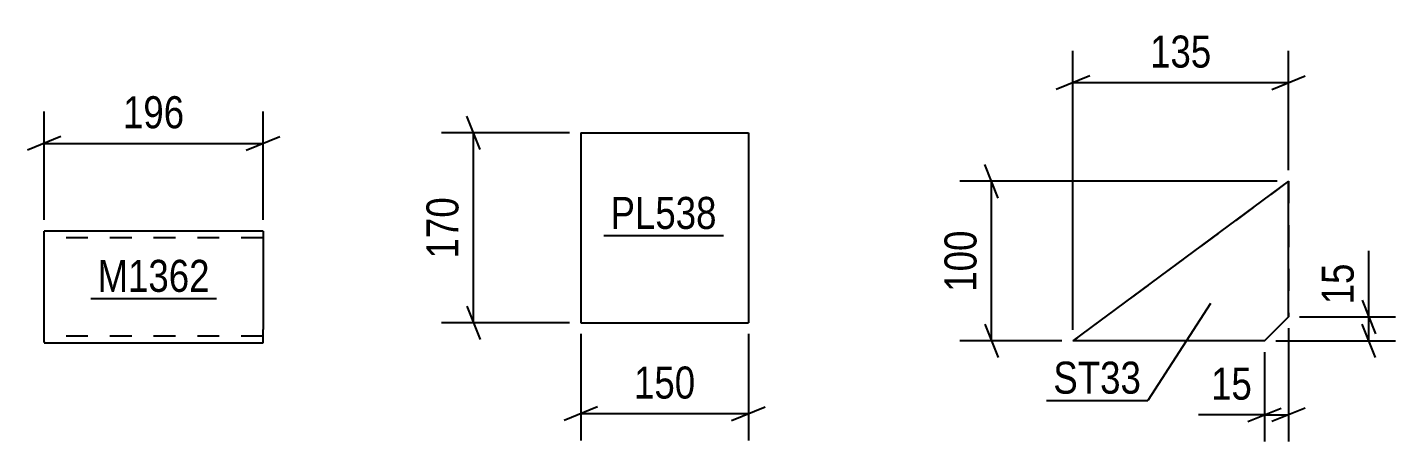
# Model space of a CAD drawing. Header units: millimetres. Extents: x 0 to 841, y 0 to 594.
# Drawn here: x 489.3 to 611.8, y 128.7 to 165.7 of the extents above; entities that cross this region are included whole.
import ezdxf

# ---------------------------------------------------------------- set-up
doc = ezdxf.new("R2010")
doc.units = ezdxf.units.MM
doc.linetypes.add('DXK_LINE_DOT2', pattern=[3.9198, 1.9599, -1.9599])
doc.styles.add('Arial Narrow', font='ARIALN.TTF', dxfattribs={"height": 0.2})

# ---------------------------------------------------------------- blocks, each defined once
blk = doc.blocks.new('Part-122573578-5919 - 5915')
at = {"color": 2, "linetype": 'Continuous'}
for p, q in [((538.83, 156.31), (553.83, 156.32)), ((538.83, 156.31), (538.83, 139.31)), ((553.83, 156.32), (553.83, 139.32)), ((538.83, 139.31), (553.83, 139.32))]:
    blk.add_line(p, q, dxfattribs=at)
blk = doc.blocks.new('Part-122573578-6183 - 6177')
at = {"color": 2, "linetype": 'Continuous'}
for p, q in [((602.18, 151.97), (582.89, 137.69)), ((602.18, 139.83), (602.18, 151.97)), ((602.18, 151.97), (602.18, 151.97)), ((600.04, 137.69), (602.18, 139.83)), ((602.18, 139.83), (602.18, 139.83)), ((600.04, 137.69), (582.89, 137.69))]:
    blk.add_line(p, q, dxfattribs=at)
at = {"color": 7, "linetype": 'DXK_LINE_DOT2'}
for p, q in [((602.18, 151.97), (582.89, 137.69)), ((602.18, 151.97), (602.18, 139.83)), ((602.18, 139.83), (600.04, 137.69))]:
    blk.add_line(p, q, dxfattribs=at)
blk = doc.blocks.new('Part-122573578-2164 - 2150')
at = {"color": 2, "linetype": 'Continuous'}
for p, q in [((510.38, 147.52), (490.78, 147.52)), ((490.78, 137.61), (490.78, 147.52)), ((510.38, 147.52), (510.38, 138.72)), ((510.38, 137.52), (510.38, 138.72)), ((490.78, 137.61), (490.78, 137.52)), ((490.78, 137.52), (510.38, 137.52))]:
    blk.add_line(p, q, dxfattribs=at)
at = {"color": 7, "linetype": 'DXK_LINE_DOT2'}
for p, q in [((510.38, 146.92), (490.78, 146.92)), ((510.38, 138.17), (510.38, 138.49)), ((490.78, 138.12), (490.78, 138.16)), ((510.38, 138.12), (490.78, 138.12)), ((510.38, 138.12), (510.38, 138.17))]:
    blk.add_line(p, q, dxfattribs=at)
blk = doc.blocks.new('StraightDimension-122573578-5921 - 5915')
at = {"color": 7, "linetype": 'Continuous'}
for p, q in [((529.82, 154.81), (528.62, 157.81)), ((537.83, 156.31), (526.37, 156.31)), ((529.22, 139.31), (529.22, 156.31)), ((528.62, 140.81), (529.82, 137.81)), ((537.83, 139.31), (526.37, 139.31))]:
    blk.add_line(p, q, dxfattribs=at)
at = {"color": 0}
blk.add_wipeout([(528.47, 151.16), (524.27, 151.16), (524.27, 144.47), (528.47, 144.47)], dxfattribs=at)
at = {"color": 3, "style": 'Arial Narrow'}
blk.add_text('170', height=2.863, rotation=90.0002, dxfattribs=at).set_placement((527.87, 145.07))
blk = doc.blocks.new('StraightDimension-122573578-5932 - 5915')
at = {"color": 7, "linetype": 'Continuous'}
for p, q in [((538.83, 138.31), (538.83, 128.78)), ((553.83, 138.32), (553.83, 128.78)), ((540.33, 131.78), (537.33, 130.58)), ((538.83, 131.18), (553.83, 131.18)), ((552.33, 130.58), (555.33, 131.78))]:
    blk.add_line(p, q, dxfattribs=at)
at = {"color": 0}
blk.add_wipeout([(549.68, 131.93), (549.68, 136.13), (542.99, 136.13), (542.99, 131.93)], dxfattribs=at)
at = {"color": 3, "style": 'Arial Narrow'}
blk.add_text('150', height=2.863, dxfattribs=at).set_placement((543.59, 132.53))
blk = doc.blocks.new('StraightDimension-122573578-6185 - 6177')
at = {"color": 7, "linetype": 'Continuous'}
for p, q in [((609.37, 139.83), (609.37, 145.74)), ((609.37, 139.83), (609.37, 145.74)), ((608.77, 141.33), (609.97, 138.33)), ((603.18, 139.83), (611.77, 139.83)), ((609.37, 137.69), (609.37, 139.83)), ((609.97, 136.19), (608.77, 139.19)), ((601.04, 137.69), (611.77, 137.69))]:
    blk.add_line(p, q, dxfattribs=at)
at = {"color": 0}
blk.add_wipeout([(608.62, 145.21), (604.42, 145.21), (604.42, 140.36), (608.62, 140.36)], dxfattribs=at)
at = {"color": 3, "style": 'Arial Narrow'}
blk.add_text('15', height=2.863, rotation=90.0002, dxfattribs=at).set_placement((608.02, 140.96))
blk = doc.blocks.new('StraightDimension-122573578-6220 - 6177')
at = {"color": 7, "linetype": 'Continuous'}
for p, q in [((602.18, 138.83), (602.18, 128.68)), ((600.04, 136.69), (600.04, 128.68)), ((600.04, 131.08), (594.13, 131.08)), ((600.04, 131.08), (594.13, 131.08)), ((598.54, 130.48), (601.54, 131.68)), ((600.04, 131.08), (602.18, 131.08)), ((603.68, 131.68), (600.68, 130.48))]:
    blk.add_line(p, q, dxfattribs=at)
at = {"color": 0}
blk.add_wipeout([(599.51, 131.83), (599.51, 136.03), (594.65, 136.03), (594.65, 131.83)], dxfattribs=at)
at = {"color": 3, "style": 'Arial Narrow'}
blk.add_text('15', height=2.863, dxfattribs=at).set_placement((595.25, 132.43))
blk = doc.blocks.new('StraightDimension-122573578-6196 - 6177')
at = {"color": 7, "linetype": 'Continuous'}
for p, q in [((576.2, 150.47), (575, 153.47)), ((601.18, 151.97), (572.75, 151.97)), ((575.6, 137.69), (575.6, 151.97)), ((575, 139.19), (576.2, 136.19)), ((581.89, 137.69), (572.75, 137.69))]:
    blk.add_line(p, q, dxfattribs=at)
at = {"color": 0}
blk.add_wipeout([(574.85, 148.17), (570.65, 148.17), (570.65, 141.49), (574.85, 141.49)], dxfattribs=at)
at = {"color": 3, "style": 'Arial Narrow'}
blk.add_text('100', height=2.863, rotation=90.0002, dxfattribs=at).set_placement((574.25, 142.09))
blk = doc.blocks.new('StraightDimension-122573578-6208 - 6177')
at = {"color": 7, "linetype": 'Continuous'}
for p, q in [((582.89, 138.69), (582.89, 163.65)), ((602.18, 152.97), (602.18, 163.65)), ((584.39, 161.4), (581.39, 160.2)), ((582.89, 160.8), (602.18, 160.8)), ((600.68, 160.2), (603.68, 161.4))]:
    blk.add_line(p, q, dxfattribs=at)
at = {"color": 0}
blk.add_wipeout([(595.88, 161.55), (595.88, 165.75), (589.19, 165.75), (589.19, 161.55)], dxfattribs=at)
at = {"color": 3, "style": 'Arial Narrow'}
blk.add_text('135', height=2.863, dxfattribs=at).set_placement((589.79, 162.15))
blk = doc.blocks.new('StraightDimension-122573578-2166 - 2150')
at = {"color": 7, "linetype": 'Continuous'}
for p, q in [((490.78, 148.52), (490.78, 158.22)), ((510.38, 148.52), (510.38, 158.22)), ((492.28, 155.97), (489.28, 154.77)), ((508.88, 154.77), (511.88, 155.97)), ((490.78, 155.37), (510.38, 155.37))]:
    blk.add_line(p, q, dxfattribs=at)
at = {"color": 0}
blk.add_wipeout([(503.92, 156.12), (503.92, 160.32), (497.24, 160.32), (497.24, 156.12)], dxfattribs=at)
at = {"color": 3, "style": 'Arial Narrow'}
blk.add_text('196', height=2.863, dxfattribs=at).set_placement((497.84, 156.72))
blk = doc.blocks.new('Mark-122573578-5917 - 5915')
at = {"color": 0}
blk.add_wipeout([(551, 147.71), (551, 150.71), (541.49, 150.71), (541.49, 147.71)], dxfattribs=at)
blk.add_wipeout([(551, 147.71), (551, 150.71), (541.49, 150.71), (541.49, 147.71)], dxfattribs=at)
at = {"color": 30, "linetype": 'Continuous'}
blk.add_line((540.89, 147.11), (551.6, 147.11), dxfattribs=at)
at = {"color": 3, "style": 'Arial Narrow'}
blk.add_text('PL538', height=2.863, dxfattribs=at).set_placement((541.49, 147.71))
blk = doc.blocks.new('Mark-122573578-6179 - 6177')
at = {"color": 0}
blk.add_wipeout([(588.99, 132.97), (588.99, 135.97), (581.13, 135.97), (581.13, 132.97)], dxfattribs=at)
blk.add_wipeout([(588.99, 132.97), (588.99, 135.97), (581.13, 135.97), (581.13, 132.97)], dxfattribs=at)
at = {"color": 30, "linetype": 'Continuous'}
for p in [(595.21, 141.03), (580.53, 132.37)]:
    blk.add_line(p, (589.59, 132.37), dxfattribs=at)
at = {"color": 3, "style": 'Arial Narrow'}
blk.add_text('ST33', height=2.863, dxfattribs=at).set_placement((581.13, 132.97))
blk = doc.blocks.new('Mark-122573578-2162 - 2150')
at = {"color": 0}
blk.add_wipeout([(505.61, 142.08), (505.61, 145.08), (495.56, 145.08), (495.56, 142.08)], dxfattribs=at)
blk.add_wipeout([(505.61, 142.08), (505.61, 145.08), (495.56, 145.08), (495.56, 142.08)], dxfattribs=at)
at = {"color": 30, "linetype": 'Continuous'}
blk.add_line((494.96, 141.48), (506.21, 141.48), dxfattribs=at)
at = {"color": 3, "style": 'Arial Narrow'}
blk.add_text('M1362', height=2.863, dxfattribs=at).set_placement((495.56, 142.08))

msp = doc.modelspace()

# ---------------------------------------------------------------- block references
for name in ['StraightDimension-122573578-2166 - 2150', 'StraightDimension-122573578-5921 - 5915', 'Part-122573578-5919 - 5915', 'Part-122573578-6183 - 6177', 'Part-122573578-2164 - 2150']:
    msp.add_blockref(name, (0, 0))

# ---------------------------------------------------------------- next in the draw order: block references
for name in ['Mark-122573578-5917 - 5915', 'Mark-122573578-2162 - 2150', 'StraightDimension-122573578-6185 - 6177', 'StraightDimension-122573578-5932 - 5915']:
    msp.add_blockref(name, (0, 0))

# ---------------------------------------------------------------- next in the draw order: block references
msp.add_blockref('StraightDimension-122573578-6220 - 6177', (0, 0))

# ---------------------------------------------------------------- next in the draw order: block references
msp.add_blockref('StraightDimension-122573578-6196 - 6177', (0, 0))

# ---------------------------------------------------------------- next in the draw order: block references
msp.add_blockref('StraightDimension-122573578-6208 - 6177', (0, 0))

# ---------------------------------------------------------------- next in the draw order: block references
msp.add_blockref('Mark-122573578-6179 - 6177', (0, 0))

doc.saveas('drawing.dxf')
